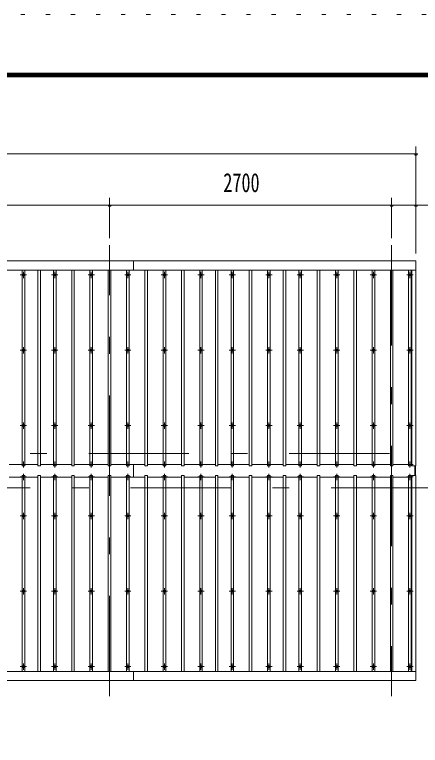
# Model space of a CAD drawing. Units: millimetres, scale not verified. Extents: x -31545 to 31552, y -14700 to 14700.
# Drawn here: x -487 to 3396, y 7701 to 14700 of the extents above; entities that cross this region are included whole.
import ezdxf
from ezdxf.enums import TextEntityAlignment as Align

# ---------------------------------------------------------------- set-up
doc = ezdxf.new("R2010")
doc.units = ezdxf.units.MM
doc.header["$LTSCALE"] = 80
doc.linetypes.add('USER3', pattern=[24, 12, -5, 2, -5])
doc.linetypes.add('USER4', pattern=[3, 0.5, -2.5])
for name, color, linetype, lineweight in [('0-2_1-07BOLD', 7, 'Continuous', 18), ('0-3_1-27CENTER', 3, 'USER3', 18), ('0-4_1-47THIN', 4, 'Continuous', 18), ('0-5_1-57DIM', 3, 'Continuous', 18), ('0-C_F-F1PAPER', 5, 'Continuous', 18), ('0-D_F-E_J_ADD', 5, 'USER4', 18)]:
    doc.layers.add(name, color=color, linetype=linetype, lineweight=lineweight)
doc.styles.add('ＭＳ ゴシック', font='')
doc.styles.get('ＭＳ ゴシック').set_extended_font_data('MS Gothic')

msp = doc.modelspace()

# ---------------------------------------------------------------- linework, layer by layer
at = {"layer": '0-2_1-07BOLD'}
for p, q in [((651.49, 12340.54), (651.49, 12253.1)), ((-7311.51, 12253.1), (3354.49, 12253.1)), ((651.49, 10392.03), (651.49, 10271.05)), ((3344.49, 10377.02), (3344.49, 10286.06)), ((3349.49, 10286.06), (3349.49, 10377.02)), ((3354.49, 8409.98), (-7311.51, 8409.98)), ((651.49, 8409.98), (651.49, 8322.54))]:
    msp.add_line(p, q, dxfattribs=at)
for points in [[(3354.49, 10377.02), (3354.49, 12340.54), (-7311.51, 12340.54), (-7311.51, 10377.02), (-7271.51, 10377.02), (-7271.51, 12253.1)], [(3314.49, 12253.1), (3314.49, 10377.02), (3354.49, 10377.02)], [(-7271.51, 8409.98), (-7271.51, 10286.06), (-7311.51, 10286.06), (-7311.51, 8322.54), (3354.49, 8322.54)], [(3354.49, 8322.54), (3354.49, 10286.06), (3314.49, 10286.06), (3314.49, 8409.98)]]:
    msp.add_lwpolyline(points, dxfattribs=at)
for centre in [(-403.51, 12207.36), (-103.51, 12207.36), (246.49, 12207.36), (596.49, 12207.36), (946.49, 12207.36), (1296.49, 12207.36), (1596.49, 12207.36), (1946.49, 12207.36), (2246.49, 12207.36), (2596.49, 12207.36), (2946.49, 12207.36), (3296.49, 12207.36), (-403.51, 11485.7), (-103.51, 11485.7), (246.49, 11485.7), (596.49, 11485.7), (946.49, 11485.7), (1296.49, 11485.7), (1596.49, 11485.7), (1946.49, 11485.7), (2246.49, 11485.7), (2596.49, 11485.7), (2946.49, 11485.7), (3296.49, 11485.7), (-403.51, 10764.04), (-103.51, 10764.04), (246.49, 10764.04), (596.49, 10764.04), (946.49, 10764.04), (1296.49, 10764.04), (1596.49, 10764.04), (1946.49, 10764.04), (2246.49, 10764.04), (2596.49, 10764.04), (2946.49, 10764.04), (3296.49, 10764.04), (-403.51, 9899.04), (-103.51, 9899.04), (246.49, 9899.04), (596.49, 9899.04), (946.49, 9899.04), (1296.49, 9899.04), (1596.49, 9899.04), (1946.49, 9899.04), (2246.49, 9899.04), (2596.49, 9899.04), (2946.49, 9899.04), (3296.49, 9899.04), (-403.51, 9177.38), (-103.51, 9177.38), (246.49, 9177.38), (596.49, 9177.38), (946.49, 9177.38), (1296.49, 9177.38), (1596.49, 9177.38), (1946.49, 9177.38), (2246.49, 9177.38), (2596.49, 9177.38), (2946.49, 9177.38), (3296.49, 9177.38), (-403.51, 8455.72), (-103.51, 8455.72), (246.49, 8455.72), (596.49, 8455.72), (946.49, 8455.72), (1296.49, 8455.72), (1596.49, 8455.72), (1946.49, 8455.72), (2246.49, 8455.72), (2596.49, 8455.72), (2946.49, 8455.72), (3296.49, 8455.72)]:
    msp.add_circle(centre, 10, dxfattribs=at)
for centre, start, end in [((-403.51, 10380.99), 46.3961, 133.6039), ((-403.51, 10401.99), 226.39838, 313.60162), ((-103.51, 10380.99), 46.3961, 133.6039), ((-103.51, 10401.99), 226.39838, 313.60162), ((246.49, 10380.99), 46.3961, 133.6039), ((246.49, 10401.99), 226.39838, 313.60162), ((596.49, 10380.99), 46.3961, 133.6039), ((596.49, 10401.99), 226.39838, 313.60162), ((946.49, 10380.99), 46.3961, 133.6039), ((946.49, 10401.99), 226.39838, 313.60162), ((1296.49, 10380.99), 46.3961, 133.6039), ((1296.49, 10401.99), 226.39838, 313.60162), ((1596.49, 10380.99), 46.3961, 133.6039), ((1596.49, 10401.99), 226.39838, 313.60162), ((1946.49, 10380.99), 46.3961, 133.6039), ((1946.49, 10401.99), 226.39838, 313.60162), ((2246.49, 10380.99), 46.3961, 133.6039), ((2246.49, 10401.99), 226.39838, 313.60162), ((2596.49, 10380.99), 46.3961, 133.6039), ((2596.49, 10401.99), 226.39838, 313.60162), ((2946.49, 10380.99), 46.3961, 133.6039), ((2946.49, 10401.99), 226.39838, 313.60162), ((3296.49, 10380.99), 46.3961, 133.6039), ((3296.49, 10401.99), 226.39838, 313.60162), ((-403.51, 10261.09), 46.39838, 133.60162), ((-403.51, 10282.09), 226.3961, 313.6039), ((-103.51, 10261.09), 46.39838, 133.60162), ((-103.51, 10282.09), 226.3961, 313.6039), ((246.49, 10261.09), 46.39838, 133.60162), ((246.49, 10282.09), 226.3961, 313.6039), ((596.49, 10261.09), 46.39838, 133.60162), ((596.49, 10282.09), 226.3961, 313.6039), ((946.49, 10261.09), 46.39838, 133.60162), ((946.49, 10282.09), 226.3961, 313.6039), ((1296.49, 10261.09), 46.39838, 133.60162), ((1296.49, 10282.09), 226.3961, 313.6039), ((1596.49, 10261.09), 46.39838, 133.60162), ((1596.49, 10282.09), 226.3961, 313.6039), ((1946.49, 10261.09), 46.39838, 133.60162), ((1946.49, 10282.09), 226.3961, 313.6039), ((2246.49, 10261.09), 46.39838, 133.60162), ((2246.49, 10282.09), 226.3961, 313.6039), ((2596.49, 10261.09), 46.39838, 133.60162), ((2596.49, 10282.09), 226.3961, 313.6039), ((2946.49, 10261.09), 46.39838, 133.60162), ((2946.49, 10282.09), 226.3961, 313.6039), ((3296.49, 10261.09), 46.39838, 133.60162), ((3296.49, 10282.09), 226.3961, 313.6039)]:
    msp.add_arc(centre, 14.5, start, end, dxfattribs=at)
at = {"layer": '0-3_1-27CENTER'}
for p, q in [((421.49, 8172.54), (421.49, 12490.54)), ((3121.49, 12490.54), (3121.49, 8172.54)), ((-433.51, 12207.36), (-373.51, 12207.36)), ((-403.51, 12177.37), (-403.51, 12237.37)), ((-133.51, 12207.36), (-73.51, 12207.36)), ((-103.51, 12177.37), (-103.51, 12237.37)), ((216.49, 12207.36), (276.49, 12207.36)), ((246.49, 12177.37), (246.49, 12237.37)), ((566.49, 12207.36), (626.49, 12207.36)), ((596.49, 12237.37), (596.49, 12177.37)), ((916.49, 12207.36), (976.49, 12207.36)), ((946.49, 12177.37), (946.49, 12237.37)), ((1266.49, 12207.36), (1326.49, 12207.36)), ((1296.49, 12177.37), (1296.49, 12237.37)), ((1566.49, 12207.36), (1626.49, 12207.36)), ((1596.49, 12237.37), (1596.49, 12177.37)), ((1916.49, 12207.36), (1976.49, 12207.36)), ((1946.49, 12177.37), (1946.49, 12237.37)), ((2216.49, 12207.36), (2276.49, 12207.36)), ((2246.49, 12177.37), (2246.49, 12237.37)), ((2566.49, 12207.36), (2626.49, 12207.36)), ((2596.49, 12237.37), (2596.49, 12177.37)), ((2916.49, 12207.36), (2976.49, 12207.36)), ((2946.49, 12177.37), (2946.49, 12237.37)), ((3266.49, 12207.36), (3326.49, 12207.36)), ((3296.49, 12177.37), (3296.49, 12237.37)), ((-373.51, 11485.7), (-433.51, 11485.7)), ((-403.51, 11515.7), (-403.51, 11455.7)), ((-73.51, 11485.7), (-133.51, 11485.7)), ((-103.51, 11455.7), (-103.51, 11515.7)), ((276.49, 11485.7), (216.49, 11485.7)), ((246.49, 11515.7), (246.49, 11455.7)), ((626.49, 11485.7), (566.49, 11485.7)), ((596.49, 11515.7), (596.49, 11455.7)), ((976.49, 11485.7), (916.49, 11485.7)), ((946.49, 11515.7), (946.49, 11455.7)), ((1326.49, 11485.7), (1266.49, 11485.7)), ((1296.49, 11455.7), (1296.49, 11515.7)), ((1626.49, 11485.7), (1566.49, 11485.7)), ((1596.49, 11515.7), (1596.49, 11455.7)), ((1916.49, 11485.7), (1976.49, 11485.7)), ((1946.49, 11455.7), (1946.49, 11515.7)), ((2276.49, 11485.7), (2216.49, 11485.7)), ((2246.49, 11515.7), (2246.49, 11455.7)), ((2566.49, 11485.7), (2626.49, 11485.7)), ((2596.49, 11455.7), (2596.49, 11515.7)), ((2976.49, 11485.7), (2916.49, 11485.7)), ((2946.49, 11515.7), (2946.49, 11455.7)), ((3326.49, 11485.7), (3266.49, 11485.7)), ((3296.49, 11455.7), (3296.49, 11515.7)), ((-403.51, 10734.04), (-403.51, 10794.04)), ((-103.51, 10734.04), (-103.51, 10794.04)), ((246.49, 10734.04), (246.49, 10794.04)), ((596.49, 10794.04), (596.49, 10734.04)), ((946.49, 10734.04), (946.49, 10794.04)), ((1296.49, 10734.04), (1296.49, 10794.04)), ((1596.49, 10734.04), (1596.49, 10794.04)), ((1946.49, 10734.04), (1946.49, 10794.04)), ((2246.49, 10794.04), (2246.49, 10734.04)), ((2596.49, 10734.04), (2596.49, 10794.04)), ((2946.49, 10794.04), (2946.49, 10734.04)), ((3296.49, 10734.04), (3296.49, 10794.04)), ((-373.51, 10764.04), (-433.51, 10764.04)), ((-73.51, 10764.04), (-133.51, 10764.04)), ((276.49, 10764.04), (216.49, 10764.04)), ((626.49, 10764.04), (566.49, 10764.04)), ((976.49, 10764.04), (916.49, 10764.04)), ((1326.49, 10764.04), (1266.49, 10764.04)), ((1626.49, 10764.04), (1566.49, 10764.04)), ((1976.49, 10764.04), (1916.49, 10764.04)), ((2276.49, 10764.04), (2216.49, 10764.04)), ((2626.49, 10764.04), (2566.49, 10764.04)), ((2976.49, 10764.04), (2916.49, 10764.04)), ((3326.49, 10764.04), (3266.49, 10764.04)), ((-7458.51, 10496.54), (3501.49, 10496.54)), ((-433.51, 10391.49), (-373.51, 10391.49)), ((-403.51, 10361.5), (-403.51, 10421.49)), ((-73.51, 10391.49), (-133.51, 10391.49)), ((-103.51, 10361.5), (-103.51, 10421.49)), ((216.49, 10391.49), (276.49, 10391.49)), ((246.49, 10361.5), (246.49, 10421.49)), ((566.49, 10391.49), (626.49, 10391.49)), ((596.49, 10361.5), (596.49, 10421.49)), ((916.49, 10391.49), (976.49, 10391.49)), ((946.49, 10361.5), (946.49, 10421.49)), ((1326.49, 10391.49), (1266.49, 10391.49)), ((1296.49, 10361.5), (1296.49, 10421.49)), ((1566.49, 10391.49), (1626.49, 10391.49)), ((1596.49, 10361.5), (1596.49, 10421.49)), ((1916.49, 10391.49), (1976.49, 10391.49)), ((1946.49, 10361.5), (1946.49, 10421.49)), ((2216.49, 10391.49), (2276.49, 10391.49)), ((2246.49, 10361.5), (2246.49, 10421.49)), ((2566.49, 10391.49), (2626.49, 10391.49)), ((2596.49, 10361.5), (2596.49, 10421.49)), ((2916.49, 10391.49), (2976.49, 10391.49)), ((2946.49, 10361.5), (2946.49, 10421.49)), ((3326.49, 10391.49), (3266.49, 10391.49)), ((3296.49, 10361.5), (3296.49, 10421.49)), ((-403.51, 10301.59), (-403.51, 10241.59)), ((-103.51, 10241.59), (-103.51, 10301.59)), ((246.49, 10301.59), (246.49, 10241.59)), ((596.49, 10241.59), (596.49, 10301.59)), ((946.49, 10301.59), (946.49, 10241.59)), ((1296.49, 10241.59), (1296.49, 10301.59)), ((1596.49, 10301.59), (1596.49, 10241.59)), ((1946.49, 10241.59), (1946.49, 10301.59)), ((2246.49, 10301.59), (2246.49, 10241.59)), ((2596.49, 10241.59), (2596.49, 10301.59)), ((2946.49, 10301.59), (2946.49, 10241.59)), ((3296.49, 10241.59), (3296.49, 10301.59)), ((-373.51, 10271.59), (-433.51, 10271.59)), ((-133.51, 10271.59), (-73.51, 10271.59)), ((216.49, 10271.59), (276.49, 10271.59)), ((566.49, 10271.59), (626.49, 10271.59)), ((916.49, 10271.59), (976.49, 10271.59)), ((1266.49, 10271.59), (1326.49, 10271.59)), ((1566.49, 10271.59), (1626.49, 10271.59)), ((1916.49, 10271.59), (1976.49, 10271.59)), ((2276.49, 10271.59), (2216.49, 10271.59)), ((2566.49, 10271.59), (2626.49, 10271.59)), ((2916.49, 10271.59), (2976.49, 10271.59)), ((3266.49, 10271.59), (3326.49, 10271.59)), ((3501.49, 10166.54), (-7458.51, 10166.54)), ((-433.51, 9899.04), (-373.51, 9899.04)), ((-403.51, 9929.04), (-403.51, 9869.04)), ((-133.51, 9899.04), (-73.51, 9899.04)), ((-103.51, 9929.04), (-103.51, 9869.04)), ((216.49, 9899.04), (276.49, 9899.04)), ((246.49, 9929.04), (246.49, 9869.04)), ((566.49, 9899.04), (626.49, 9899.04)), ((596.49, 9869.04), (596.49, 9929.04)), ((916.49, 9899.04), (976.49, 9899.04)), ((946.49, 9929.04), (946.49, 9869.04)), ((1266.49, 9899.04), (1326.49, 9899.04)), ((1296.49, 9929.04), (1296.49, 9869.04)), ((1566.49, 9899.04), (1626.49, 9899.04)), ((1596.49, 9929.04), (1596.49, 9869.04)), ((1916.49, 9899.04), (1976.49, 9899.04)), ((1946.49, 9869.04), (1946.49, 9929.04)), ((2216.49, 9899.04), (2276.49, 9899.04)), ((2246.49, 9929.04), (2246.49, 9869.04)), ((2566.49, 9899.04), (2626.49, 9899.04)), ((2596.49, 9929.04), (2596.49, 9869.04)), ((2916.49, 9899.04), (2976.49, 9899.04)), ((2946.49, 9869.04), (2946.49, 9929.04)), ((3266.49, 9899.04), (3326.49, 9899.04)), ((3296.49, 9929.04), (3296.49, 9869.04)), ((-373.51, 9177.38), (-433.51, 9177.38)), ((-403.51, 9147.38), (-403.51, 9207.38)), ((-73.51, 9177.38), (-133.51, 9177.38)), ((-103.51, 9207.38), (-103.51, 9147.38)), ((276.49, 9177.38), (216.49, 9177.38)), ((246.49, 9147.38), (246.49, 9207.38)), ((626.49, 9177.38), (566.49, 9177.38)), ((596.49, 9147.38), (596.49, 9207.38)), ((976.49, 9177.38), (916.49, 9177.38)), ((946.49, 9147.38), (946.49, 9207.38)), ((1326.49, 9177.38), (1266.49, 9177.38)), ((1296.49, 9207.38), (1296.49, 9147.38)), ((1626.49, 9177.38), (1566.49, 9177.38)), ((1596.49, 9147.38), (1596.49, 9207.38)), ((1916.49, 9177.38), (1976.49, 9177.38)), ((1946.49, 9207.38), (1946.49, 9147.38)), ((2276.49, 9177.38), (2216.49, 9177.38)), ((2246.49, 9147.38), (2246.49, 9207.38)), ((2566.49, 9177.38), (2626.49, 9177.38)), ((2596.49, 9207.38), (2596.49, 9147.38)), ((2976.49, 9177.38), (2916.49, 9177.38)), ((2946.49, 9147.38), (2946.49, 9207.38)), ((3326.49, 9177.38), (3266.49, 9177.38)), ((3296.49, 9147.38), (3296.49, 9207.38)), ((-403.51, 8485.72), (-403.51, 8425.72)), ((-103.51, 8485.72), (-103.51, 8425.72)), ((246.49, 8485.72), (246.49, 8425.72)), ((596.49, 8485.72), (596.49, 8425.72)), ((946.49, 8425.72), (946.49, 8485.72)), ((1296.49, 8485.72), (1296.49, 8425.72)), ((1596.49, 8425.72), (1596.49, 8485.72)), ((1946.49, 8485.72), (1946.49, 8425.72)), ((2246.49, 8425.72), (2246.49, 8485.72)), ((2596.49, 8485.72), (2596.49, 8425.72)), ((2946.49, 8485.72), (2946.49, 8425.72)), ((3296.49, 8485.72), (3296.49, 8425.72)), ((-373.51, 8455.72), (-433.51, 8455.72)), ((-73.51, 8455.72), (-133.51, 8455.72)), ((276.49, 8455.72), (216.49, 8455.72)), ((626.49, 8455.72), (566.49, 8455.72)), ((916.49, 8455.72), (976.49, 8455.72)), ((1326.49, 8455.72), (1266.49, 8455.72)), ((1566.49, 8455.72), (1626.49, 8455.72)), ((1976.49, 8455.72), (1916.49, 8455.72)), ((2276.49, 8455.72), (2216.49, 8455.72)), ((2626.49, 8455.72), (2566.49, 8455.72)), ((2976.49, 8455.72), (2916.49, 8455.72)), ((3326.49, 8455.72), (3266.49, 8455.72))]:
    msp.add_line(p, q, dxfattribs=at)
at = {"layer": '0-4_1-47THIN'}
for p, q in [((-391.01, 10377.02), (-391.01, 12253.1)), ((-241.01, 10377.02), (-241.01, 12253.1)), ((-91.01, 12253.1), (-91.01, 10377.02)), ((83.99, 10377.02), (83.99, 12253.1)), ((258.99, 10377.02), (258.99, 12253.1)), ((433.99, 12253.1), (433.99, 10377.02)), ((608.99, 12253.1), (608.99, 10377.02)), ((783.99, 12253.1), (783.99, 10377.02)), ((958.99, 12253.1), (958.99, 10377.02)), ((1133.99, 12253.1), (1133.99, 10377.02)), ((1308.99, 10377.02), (1308.99, 12253.1)), ((1458.99, 12253.1), (1458.99, 10377.02)), ((1608.99, 10377.02), (1608.99, 12253.1)), ((1783.99, 10377.02), (1783.99, 12253.1)), ((1958.99, 10377.02), (1958.99, 12253.1)), ((2108.99, 12253.1), (2108.99, 10377.02)), ((2258.99, 12253.1), (2258.99, 10377.02)), ((2433.99, 12253.1), (2433.99, 10377.02)), ((2608.99, 12253.1), (2608.99, 10377.02)), ((2783.99, 12253.1), (2783.99, 10377.02)), ((2958.99, 10377.02), (2958.99, 12253.1)), ((3133.99, 12253.1), (3133.99, 10377.02)), ((3308.99, 12253.1), (3308.99, 10377.02)), ((-416.01, 10392.03), (-541.01, 10392.03)), ((-266.01, 10392.03), (-391.01, 10392.03)), ((-116.01, 10392.03), (-241.01, 10392.03)), ((58.99, 10392.03), (-91.01, 10392.03)), ((233.99, 10392.03), (83.99, 10392.03)), ((408.99, 10392.03), (258.99, 10392.03)), ((583.99, 10392.03), (433.99, 10392.03)), ((758.99, 10392.03), (608.99, 10392.03)), ((933.99, 10392.03), (783.99, 10392.03)), ((1108.99, 10392.03), (958.99, 10392.03)), ((1283.99, 10392.03), (1133.99, 10392.03)), ((1433.99, 10392.03), (1308.99, 10392.03)), ((1583.99, 10392.03), (1458.99, 10392.03)), ((1758.99, 10392.03), (1608.99, 10392.03)), ((1933.99, 10392.03), (1783.99, 10392.03)), ((2083.99, 10392.03), (1958.99, 10392.03)), ((2233.99, 10392.03), (2108.99, 10392.03)), ((2408.99, 10392.03), (2258.99, 10392.03)), ((2583.99, 10392.03), (2433.99, 10392.03)), ((2758.99, 10392.03), (2608.99, 10392.03)), ((2933.99, 10392.03), (2783.99, 10392.03)), ((3108.99, 10392.03), (2958.99, 10392.03)), ((3283.99, 10392.03), (3133.99, 10392.03)), ((3308.99, 10392.03), (3314.49, 10392.03)), ((-541.01, 10271.05), (-416.01, 10271.05)), ((-391.01, 10271.05), (-266.01, 10271.05)), ((-241.01, 10271.05), (-116.01, 10271.05)), ((-91.01, 10271.05), (58.99, 10271.05)), ((83.99, 10271.05), (233.99, 10271.05)), ((258.99, 10271.05), (408.99, 10271.05)), ((433.99, 10271.05), (583.99, 10271.05)), ((608.99, 10271.05), (758.99, 10271.05)), ((783.99, 10271.05), (933.99, 10271.05)), ((958.99, 10271.05), (1108.99, 10271.05)), ((1133.99, 10271.05), (1283.99, 10271.05)), ((1308.99, 10271.05), (1433.99, 10271.05)), ((1458.99, 10271.05), (1583.99, 10271.05)), ((1608.99, 10271.05), (1758.99, 10271.05)), ((1783.99, 10271.05), (1933.99, 10271.05)), ((1958.99, 10271.05), (2083.99, 10271.05)), ((2108.99, 10271.05), (2233.99, 10271.05)), ((2258.99, 10271.05), (2408.99, 10271.05)), ((2433.99, 10271.05), (2583.99, 10271.05)), ((2608.99, 10271.05), (2758.99, 10271.05)), ((2783.99, 10271.05), (2933.99, 10271.05)), ((2958.99, 10271.05), (3108.99, 10271.05)), ((3133.99, 10271.05), (3283.99, 10271.05)), ((3308.99, 10271.05), (3314.49, 10271.05))]:
    msp.add_line(p, q, dxfattribs=at)
for points in [[(-416.01, 12253.1), (-416.01, 10377.02), (-391.01, 10377.02)], [(-266.01, 12253.1), (-266.01, 10377.02), (-241.01, 10377.02)], [(-91.01, 10377.02), (-116.01, 10377.02), (-116.01, 12253.1)], [(58.99, 12253.1), (58.99, 10377.02), (83.99, 10377.02)], [(233.99, 12253.1), (233.99, 10377.02), (258.99, 10377.02)], [(433.99, 10377.02), (408.99, 10377.02), (408.99, 12253.1)], [(608.99, 10377.02), (583.99, 10377.02), (583.99, 12253.1)], [(783.99, 10377.02), (758.99, 10377.02), (758.99, 12253.1)], [(958.99, 10377.02), (933.99, 10377.02), (933.99, 12253.1)], [(1133.99, 10377.02), (1108.99, 10377.02), (1108.99, 12253.1)], [(1283.99, 12253.1), (1283.99, 10377.02), (1308.99, 10377.02)], [(1458.99, 10377.02), (1433.99, 10377.02), (1433.99, 12253.1)], [(1583.99, 12253.1), (1583.99, 10377.02), (1608.99, 10377.02)], [(1758.99, 12253.1), (1758.99, 10377.02), (1783.99, 10377.02)], [(1933.99, 12253.1), (1933.99, 10377.02), (1958.99, 10377.02)], [(2108.99, 10377.02), (2083.99, 10377.02), (2083.99, 12253.1)], [(2258.99, 10377.02), (2233.99, 10377.02), (2233.99, 12253.1)], [(2433.99, 10377.02), (2408.99, 10377.02), (2408.99, 12253.1)], [(2608.99, 10377.02), (2583.99, 10377.02), (2583.99, 12253.1)], [(2783.99, 10377.02), (2758.99, 10377.02), (2758.99, 12253.1)], [(2933.99, 12253.1), (2933.99, 10377.02), (2958.99, 10377.02)], [(3133.99, 10377.02), (3108.99, 10377.02), (3108.99, 12253.1)], [(3308.99, 10377.02), (3283.99, 10377.02), (3283.99, 12253.1)], [(-391.01, 8409.98), (-391.01, 10286.06), (-416.01, 10286.06), (-416.01, 8409.98)], [(-241.01, 8409.98), (-241.01, 10286.06), (-266.01, 10286.06), (-266.01, 8409.98)], [(-91.01, 8409.98), (-91.01, 10286.06), (-116.01, 10286.06), (-116.01, 8409.98)], [(83.99, 8409.98), (83.99, 10286.06), (58.99, 10286.06), (58.99, 8409.98)], [(258.99, 8409.98), (258.99, 10286.06), (233.99, 10286.06), (233.99, 8409.98)], [(433.99, 8409.98), (433.99, 10286.06), (408.99, 10286.06), (408.99, 8409.98)], [(608.99, 8409.98), (608.99, 10286.06), (583.99, 10286.06), (583.99, 8409.98)], [(783.99, 8409.98), (783.99, 10286.06), (758.99, 10286.06), (758.99, 8409.98)], [(958.99, 8409.98), (958.99, 10286.06), (933.99, 10286.06), (933.99, 8409.98)], [(1133.99, 8409.98), (1133.99, 10286.06), (1108.99, 10286.06), (1108.99, 8409.98)], [(1308.99, 8409.98), (1308.99, 10286.06), (1283.99, 10286.06), (1283.99, 8409.98)], [(1458.99, 8409.98), (1458.99, 10286.06), (1433.99, 10286.06), (1433.99, 8409.98)], [(1608.99, 8409.98), (1608.99, 10286.06), (1583.99, 10286.06), (1583.99, 8409.98)], [(1783.99, 8409.98), (1783.99, 10286.06), (1758.99, 10286.06), (1758.99, 8409.98)], [(1958.99, 8409.98), (1958.99, 10286.06), (1933.99, 10286.06), (1933.99, 8409.98)], [(2108.99, 8409.98), (2108.99, 10286.06), (2083.99, 10286.06), (2083.99, 8409.98)], [(2258.99, 8409.98), (2258.99, 10286.06), (2233.99, 10286.06), (2233.99, 8409.98)], [(2433.99, 8409.98), (2433.99, 10286.06), (2408.99, 10286.06), (2408.99, 8409.98)], [(2608.99, 8409.98), (2608.99, 10286.06), (2583.99, 10286.06), (2583.99, 8409.98)], [(2783.99, 8409.98), (2783.99, 10286.06), (2758.99, 10286.06), (2758.99, 8409.98)], [(2958.99, 8409.98), (2958.99, 10286.06), (2933.99, 10286.06), (2933.99, 8409.98)], [(3133.99, 8409.98), (3133.99, 10286.06), (3108.99, 10286.06), (3108.99, 8409.98)], [(3283.99, 8409.98), (3283.99, 10286.06), (3308.99, 10286.06), (3308.99, 8409.98)]]:
    msp.add_lwpolyline(points, dxfattribs=at)
at = {"layer": '0-5_1-57DIM'}
for p, q in [((3354.49, 12410.54), (3354.49, 13435.54)), ((-7311.51, 13365.54), (3354.49, 13365.54)), ((3368.49, 13365.54), (3340.49, 13365.54)), ((421.49, 12560.54), (421.49, 12945.53)), ((3121.49, 12945.53), (3121.49, 12560.54)), ((-1828.51, 12875.53), (421.49, 12875.53)), ((435.49, 12875.53), (407.49, 12875.53)), ((421.49, 12875.53), (3121.49, 12875.53)), ((3135.49, 12875.53), (3107.49, 12875.53)), ((3121.49, 12875.53), (3354.49, 12875.53)), ((3368.49, 12875.53), (3340.49, 12875.53)), ((3354.49, 12875.53), (3903.99, 12875.53))]:
    msp.add_line(p, q, dxfattribs=at)
for centre in [(3354.49, 13365.54), (421.49, 12875.53), (3121.49, 12875.53), (3354.49, 12875.53)]:
    msp.add_arc(centre, 14, 180, 0, dxfattribs=at)
at = {"layer": '0-C_F-F1PAPER'}
for points in [[(30852.03, -14000), (-9327.96, -14000), (-9327.96, 14140), (30852.03, 14140)], [(30848.53, -13996.5), (-9324.46, -13996.5), (-9324.46, 14136.5), (30848.53, 14136.5)], [(30845.03, -13993), (-9320.96, -13993), (-9320.96, 14133), (30845.03, 14133)], [(30841.53, -13989.5), (30841.53, 14129.5), (-9317.46, 14129.5), (-9317.46, -13989.5)], [(30838.03, -13986), (-9313.96, -13986), (-9313.96, 14126), (30838.03, 14126)], [(30834.53, -13982.5), (30834.53, 14122.5), (-9310.46, 14122.5), (-9310.46, -13982.5)], [(30831.03, -13979), (-9306.96, -13979), (-9306.96, 14119), (30831.03, 14119)], [(30827.54, -13975.5), (30827.54, 14115.5), (-9303.46, 14115.5), (-9303.46, -13975.5)], [(30824.03, -13972), (30824.03, 14112), (-9299.96, 14112), (-9299.96, -13972)], [(30820.53, -13968.5), (30820.53, 14108.5), (-9296.46, 14108.5), (-9296.46, -13968.5)], [(30817.03, -13965), (-9292.96, -13965), (-9292.96, 14105), (30817.03, 14105)]]:
    msp.add_lwpolyline(points, close=True, dxfattribs=at)
at = {"layer": '0-D_F-E_J_ADD'}
msp.add_lwpolyline([(31552.03, -14700), (-10027.97, -14700), (-10027.97, 14700), (31552.03, 14700)], close=True, dxfattribs=at)

# ---------------------------------------------------------------- texts
at = {"layer": '0-5_1-57DIM', "color": 7, "style": 'ＭＳ ゴシック', "width": 0.7}
msp.add_text('2700', height=182.3, dxfattribs=at).set_placement((1510.25, 12945.53), align=Align.BOTTOM_LEFT)

doc.saveas('drawing.dxf')
